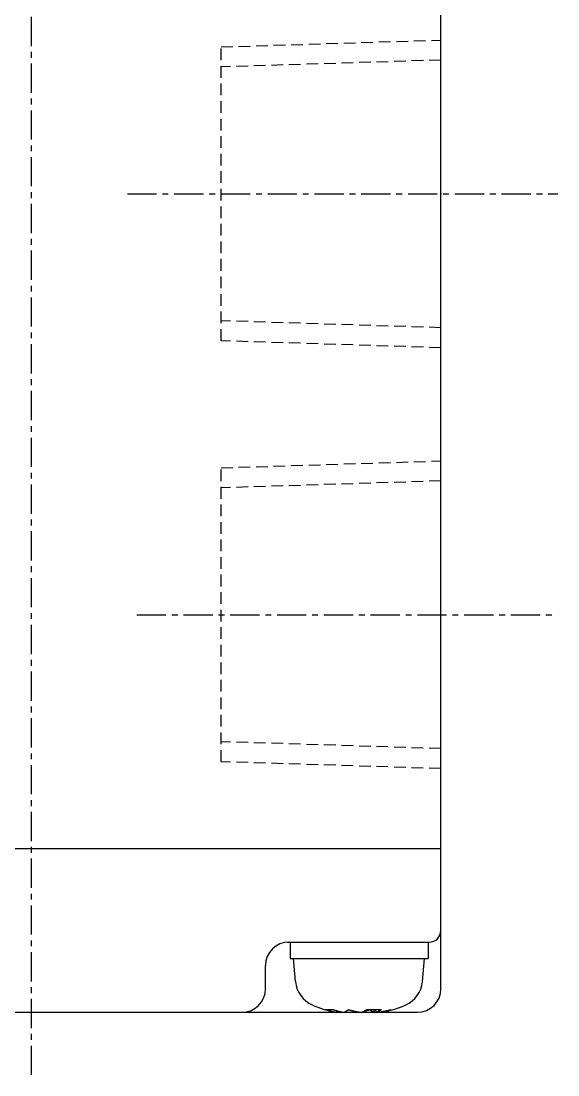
# Model space of a CAD drawing. Extents: x -37 to 246, y -173 to 93.
# Drawn here: x 126.33 to 149.29, y -127.27 to -82.21 of the extents above; entities that cross this region are included whole.
import ezdxf

# ---------------------------------------------------------------- set-up
doc = ezdxf.new("R2010")
doc.units = 0
doc.linetypes.add('CENTER', pattern=[2, 1.25, -0.25, 0.25, -0.25])
doc.linetypes.add('DASHED', pattern=[0.75, 0.5, -0.25])
doc.layers.get('0').update_dxf_attribs({"linetype": 'CONTINUOUS'})
doc.layers.add('CENTER', color=1, linetype='CENTER')

msp = doc.modelspace()

# ---------------------------------------------------------------- linework, layer by layer
at = {"color": 7, "linetype": 'CONTINUOUS'}
for p, q in [((144.283, -123.595), (144.283, -54.595)), ((109.283, -117.595), (144.283, -117.595)), ((137.72, -121.595), (143.783, -121.595)), ((137.833, -121.595), (137.833, -122.295)), ((143.733, -121.595), (143.733, -122.295)), ((137.833, -122.295), (143.733, -122.295)), ((138.07, -123.284), (137.983, -122.295)), ((143.497, -123.284), (143.583, -122.295)), ((136.783, -123.595), (136.783, -122.595)), ((110.283, -124.595), (143.283, -124.595)), ((139.806, -124.598), (139.831, -124.526)), ((140.061, -124.585), (140.059, -124.598)), ((140.683, -124.598), (140.688, -124.567)), ((141.238, -124.476), (141.239, -124.481)), ((141.406, -124.48), (141.447, -124.598)), ((141.487, -124.48), (141.508, -124.598)), ((141.76, -124.598), (141.749, -124.566))]:
    msp.add_line(p, q, dxfattribs=at)
at = {"color": 3, "linetype": 'DASHED'}
for p, q in [((134.883, -83.311), (144.283, -83.017)), ((134.883, -95.88), (134.883, -83.311)), ((144.283, -83.873), (134.883, -84.167)), ((144.283, -95.318), (134.883, -95.024)), ((144.283, -96.174), (134.883, -95.88)), ((134.882, -101.311), (144.282, -101.017)), ((134.882, -113.88), (134.882, -101.311)), ((144.282, -101.873), (134.882, -102.167)), ((144.282, -113.318), (134.882, -113.024)), ((144.282, -114.174), (134.882, -113.88))]:
    msp.add_line(p, q, dxfattribs=at)
at = {"color": 7, "linetype": 'CONTINUOUS'}
for points in [[(139.338, -124.47, 0), (139.34, -124.47, 0), (139.342, -124.471, 0), (139.344, -124.471, 0), (139.347, -124.471, 0), (139.349, -124.472, 0), (139.351, -124.472, 0), (139.353, -124.472, 0), (139.356, -124.473, 0), (139.358, -124.473, 0), (139.36, -124.473, 0), (139.363, -124.473, 0), (139.365, -124.474, 0), (139.367, -124.474, 0), (139.369, -124.474, 0), (139.372, -124.474, 0), (139.374, -124.475, 0), (139.376, -124.475, 0), (139.379, -124.475, 0), (139.381, -124.475, 0), (139.383, -124.476, 0), (139.385, -124.476, 0), (139.388, -124.476, 0), (139.39, -124.476, 0), (139.392, -124.476, 0), (139.395, -124.477, 0), (139.397, -124.477, 0), (139.399, -124.477, 0), (139.402, -124.477, 0), (139.404, -124.477, 0), (139.406, -124.478, 0), (139.409, -124.478, 0), (139.411, -124.478, 0), (139.413, -124.478, 0), (139.416, -124.478, 0), (139.418, -124.478, 0), (139.42, -124.479, 0), (139.423, -124.479, 0), (139.425, -124.479, 0), (139.428, -124.479, 0), (139.43, -124.479, 0), (139.432, -124.479, 0), (139.435, -124.479, 0), (139.437, -124.479, 0), (139.439, -124.48, 0), (139.442, -124.48, 0), (139.444, -124.48, 0), (139.447, -124.48, 0), (139.449, -124.48, 0), (139.451, -124.48, 0), (139.454, -124.48, 0), (139.456, -124.48, 0), (139.459, -124.48, 0), (139.461, -124.48, 0), (139.463, -124.48, 0), (139.466, -124.48, 0), (139.468, -124.48, 0), (139.471, -124.48, 0), (139.473, -124.48, 0), (139.476, -124.48, 0), (139.478, -124.481, 0), (139.48, -124.481, 0), (139.483, -124.481, 0), (139.485, -124.481, 0), (139.488, -124.481, 0), (139.49, -124.481, 0), (139.493, -124.481, 0), (139.495, -124.481, 0), (139.498, -124.481, 0), (139.5, -124.48, 0), (139.503, -124.48, 0), (139.505, -124.48, 0), (139.508, -124.48, 0), (139.51, -124.48, 0), (139.512, -124.48, 0), (139.515, -124.48, 0), (139.517, -124.48, 0), (139.52, -124.48, 0), (139.522, -124.48, 0), (139.525, -124.48, 0), (139.527, -124.48, 0), (139.53, -124.48, 0), (139.532, -124.48, 0), (139.535, -124.48, 0), (139.537, -124.48, 0), (139.54, -124.479, 0), (139.543, -124.479, 0), (139.545, -124.479, 0), (139.548, -124.479, 0), (139.55, -124.479, 0), (139.553, -124.479, 0), (139.555, -124.479, 0), (139.558, -124.479, 0), (139.56, -124.478, 0), (139.563, -124.478, 0), (139.565, -124.478, 0), (139.568, -124.478, 0), (139.57, -124.478, 0), (139.573, -124.478, 0), (139.576, -124.477, 0), (139.578, -124.477, 0), (139.581, -124.477, 0), (139.583, -124.477, 0), (139.586, -124.477, 0), (139.588, -124.476, 0), (139.591, -124.476, 0), (139.594, -124.476, 0), (139.596, -124.476, 0), (139.599, -124.476, 0), (139.601, -124.475, 0), (139.604, -124.475, 0), (139.607, -124.475, 0), (139.609, -124.475, 0), (139.612, -124.474, 0), (139.614, -124.474, 0), (139.617, -124.474, 0), (139.62, -124.474, 0), (139.622, -124.473, 0), (139.625, -124.473, 0), (139.627, -124.473, 0), (139.63, -124.473, 0), (139.633, -124.472, 0), (139.635, -124.472, 0), (139.638, -124.472, 0), (139.641, -124.471, 0), (139.643, -124.471, 0), (139.646, -124.471, 0), (139.649, -124.47, 0), (139.651, -124.47, 0)], [(139.338, -124.47, 0), (139.341, -124.471, 0), (139.345, -124.473, 0), (139.349, -124.474, 0), (139.352, -124.475, 0), (139.356, -124.476, 0), (139.359, -124.477, 0), (139.363, -124.479, 0), (139.367, -124.48, 0), (139.37, -124.481, 0), (139.374, -124.482, 0), (139.377, -124.483, 0), (139.381, -124.484, 0), (139.385, -124.486, 0), (139.388, -124.487, 0), (139.392, -124.488, 0), (139.396, -124.489, 0), (139.399, -124.49, 0), (139.403, -124.491, 0), (139.406, -124.493, 0), (139.41, -124.494, 0), (139.414, -124.495, 0), (139.417, -124.496, 0), (139.421, -124.497, 0), (139.425, -124.498, 0), (139.428, -124.5, 0), (139.432, -124.501, 0), (139.435, -124.502, 0), (139.439, -124.503, 0), (139.443, -124.504, 0), (139.446, -124.505, 0), (139.45, -124.506, 0), (139.454, -124.507, 0), (139.457, -124.508, 0), (139.461, -124.51, 0), (139.465, -124.511, 0), (139.468, -124.512, 0), (139.472, -124.513, 0), (139.475, -124.514, 0), (139.479, -124.515, 0), (139.483, -124.516, 0), (139.486, -124.517, 0), (139.49, -124.518, 0), (139.494, -124.519, 0), (139.497, -124.52, 0), (139.501, -124.522, 0), (139.505, -124.523, 0), (139.508, -124.524, 0), (139.512, -124.525, 0), (139.516, -124.526, 0), (139.519, -124.527, 0), (139.523, -124.528, 0), (139.527, -124.529, 0), (139.53, -124.53, 0), (139.534, -124.531, 0), (139.537, -124.532, 0), (139.541, -124.533, 0), (139.545, -124.534, 0), (139.548, -124.535, 0), (139.552, -124.536, 0), (139.556, -124.537, 0), (139.559, -124.538, 0), (139.563, -124.539, 0), (139.567, -124.54, 0), (139.57, -124.541, 0), (139.574, -124.542, 0), (139.578, -124.543, 0), (139.581, -124.544, 0), (139.585, -124.545, 0), (139.589, -124.546, 0), (139.592, -124.547, 0), (139.596, -124.548, 0), (139.6, -124.549, 0), (139.603, -124.55, 0), (139.607, -124.551, 0), (139.611, -124.552, 0), (139.614, -124.553, 0), (139.618, -124.554, 0), (139.622, -124.555, 0), (139.625, -124.556, 0), (139.629, -124.557, 0), (139.633, -124.558, 0), (139.636, -124.559, 0), (139.64, -124.56, 0), (139.644, -124.56, 0), (139.647, -124.561, 0), (139.651, -124.562, 0), (139.655, -124.563, 0), (139.658, -124.564, 0), (139.662, -124.565, 0), (139.666, -124.566, 0), (139.67, -124.567, 0), (139.673, -124.568, 0), (139.677, -124.569, 0), (139.681, -124.57, 0), (139.684, -124.57, 0), (139.688, -124.571, 0), (139.692, -124.572, 0), (139.695, -124.573, 0), (139.699, -124.574, 0), (139.703, -124.575, 0), (139.706, -124.576, 0), (139.71, -124.577, 0), (139.714, -124.577, 0), (139.717, -124.578, 0), (139.721, -124.579, 0), (139.725, -124.58, 0), (139.729, -124.581, 0), (139.732, -124.582, 0), (139.736, -124.583, 0), (139.74, -124.583, 0), (139.743, -124.584, 0), (139.747, -124.585, 0), (139.751, -124.586, 0), (139.754, -124.587, 0), (139.758, -124.588, 0), (139.762, -124.588, 0), (139.765, -124.589, 0), (139.769, -124.59, 0), (139.773, -124.591, 0), (139.777, -124.592, 0), (139.78, -124.592, 0), (139.784, -124.593, 0), (139.788, -124.594, 0), (139.791, -124.595, 0), (139.795, -124.596, 0), (139.799, -124.596, 0), (139.802, -124.597, 0), (139.806, -124.598, 0)], [(139.651, -124.47, 0), (139.655, -124.471, 0), (139.658, -124.473, 0), (139.662, -124.474, 0), (139.666, -124.475, 0), (139.669, -124.476, 0), (139.673, -124.477, 0), (139.676, -124.479, 0), (139.68, -124.48, 0), (139.684, -124.481, 0), (139.687, -124.482, 0), (139.691, -124.483, 0), (139.695, -124.484, 0), (139.698, -124.486, 0), (139.702, -124.487, 0), (139.705, -124.488, 0), (139.709, -124.489, 0), (139.713, -124.49, 0), (139.716, -124.491, 0), (139.72, -124.493, 0), (139.724, -124.494, 0), (139.727, -124.495, 0), (139.731, -124.496, 0), (139.734, -124.497, 0), (139.738, -124.498, 0), (139.742, -124.5, 0), (139.745, -124.501, 0), (139.749, -124.502, 0), (139.753, -124.503, 0), (139.756, -124.504, 0), (139.76, -124.505, 0), (139.763, -124.506, 0), (139.767, -124.507, 0), (139.771, -124.508, 0), (139.774, -124.51, 0), (139.778, -124.511, 0), (139.782, -124.512, 0), (139.785, -124.513, 0), (139.789, -124.514, 0), (139.793, -124.515, 0), (139.796, -124.516, 0), (139.8, -124.517, 0), (139.804, -124.518, 0), (139.807, -124.519, 0), (139.811, -124.52, 0), (139.814, -124.522, 0), (139.818, -124.523, 0), (139.822, -124.524, 0), (139.825, -124.525, 0), (139.829, -124.526, 0), (139.833, -124.527, 0), (139.836, -124.528, 0), (139.84, -124.529, 0), (139.844, -124.53, 0), (139.847, -124.531, 0), (139.851, -124.532, 0), (139.855, -124.533, 0), (139.858, -124.534, 0), (139.862, -124.535, 0), (139.866, -124.536, 0), (139.869, -124.537, 0), (139.873, -124.538, 0), (139.877, -124.539, 0), (139.88, -124.54, 0), (139.884, -124.541, 0), (139.888, -124.542, 0), (139.891, -124.543, 0), (139.895, -124.544, 0), (139.899, -124.545, 0), (139.902, -124.546, 0), (139.906, -124.547, 0), (139.91, -124.548, 0), (139.913, -124.549, 0), (139.917, -124.55, 0), (139.921, -124.551, 0), (139.924, -124.552, 0), (139.928, -124.553, 0), (139.932, -124.554, 0), (139.935, -124.555, 0), (139.939, -124.556, 0), (139.943, -124.557, 0), (139.946, -124.558, 0), (139.95, -124.559, 0), (139.954, -124.56, 0), (139.957, -124.56, 0), (139.961, -124.561, 0), (139.965, -124.562, 0), (139.968, -124.563, 0), (139.972, -124.564, 0), (139.976, -124.565, 0), (139.979, -124.566, 0), (139.983, -124.567, 0), (139.987, -124.568, 0), (139.99, -124.569, 0), (139.994, -124.57, 0), (139.998, -124.57, 0), (140.001, -124.571, 0), (140.005, -124.572, 0), (140.009, -124.573, 0), (140.012, -124.574, 0), (140.016, -124.575, 0), (140.02, -124.576, 0), (140.024, -124.577, 0), (140.027, -124.577, 0), (140.031, -124.578, 0), (140.035, -124.579, 0), (140.038, -124.58, 0), (140.042, -124.581, 0), (140.046, -124.582, 0), (140.049, -124.583, 0), (140.053, -124.583, 0), (140.057, -124.584, 0), (140.06, -124.585, 0), (140.064, -124.586, 0), (140.068, -124.587, 0), (140.072, -124.588, 0), (140.075, -124.588, 0), (140.079, -124.589, 0), (140.083, -124.59, 0), (140.086, -124.591, 0), (140.09, -124.592, 0), (140.094, -124.592, 0), (140.097, -124.593, 0), (140.101, -124.594, 0), (140.105, -124.595, 0), (140.109, -124.596, 0), (140.112, -124.596, 0), (140.116, -124.597, 0), (140.12, -124.598, 0)], [(139.731, -124.583, 0), (139.731, -124.583, 0), (139.732, -124.584, 0), (139.732, -124.584, 0), (139.733, -124.584, 0), (139.734, -124.584, 0), (139.734, -124.584, 0), (139.735, -124.584, 0), (139.735, -124.584, 0), (139.736, -124.584, 0), (139.737, -124.585, 0), (139.737, -124.585, 0), (139.738, -124.585, 0), (139.738, -124.585, 0), (139.739, -124.585, 0), (139.739, -124.585, 0), (139.74, -124.585, 0), (139.741, -124.585, 0), (139.741, -124.586, 0), (139.742, -124.586, 0), (139.742, -124.586, 0), (139.743, -124.586, 0), (139.744, -124.586, 0), (139.744, -124.586, 0), (139.745, -124.586, 0), (139.745, -124.586, 0), (139.746, -124.587, 0), (139.747, -124.587, 0), (139.747, -124.587, 0), (139.748, -124.587, 0), (139.748, -124.587, 0), (139.749, -124.587, 0), (139.749, -124.587, 0), (139.75, -124.587, 0), (139.751, -124.588, 0), (139.751, -124.588, 0), (139.752, -124.588, 0), (139.752, -124.588, 0), (139.753, -124.588, 0), (139.754, -124.588, 0), (139.754, -124.588, 0), (139.755, -124.588, 0), (139.755, -124.589, 0), (139.756, -124.589, 0), (139.757, -124.589, 0), (139.757, -124.589, 0), (139.758, -124.589, 0), (139.758, -124.589, 0), (139.759, -124.589, 0), (139.759, -124.589, 0), (139.76, -124.589, 0), (139.761, -124.59, 0), (139.761, -124.59, 0), (139.762, -124.59, 0), (139.762, -124.59, 0), (139.763, -124.59, 0), (139.764, -124.59, 0), (139.764, -124.59, 0), (139.765, -124.59, 0), (139.765, -124.59, 0), (139.766, -124.591, 0), (139.767, -124.591, 0), (139.767, -124.591, 0), (139.768, -124.591, 0), (139.768, -124.591, 0), (139.769, -124.591, 0), (139.769, -124.591, 0), (139.77, -124.591, 0), (139.771, -124.592, 0), (139.771, -124.592, 0), (139.772, -124.592, 0), (139.772, -124.592, 0), (139.773, -124.592, 0), (139.774, -124.592, 0), (139.774, -124.592, 0), (139.775, -124.592, 0), (139.775, -124.592, 0), (139.776, -124.593, 0), (139.777, -124.593, 0), (139.777, -124.593, 0), (139.778, -124.593, 0), (139.778, -124.593, 0), (139.779, -124.593, 0), (139.78, -124.593, 0), (139.78, -124.593, 0), (139.781, -124.593, 0), (139.781, -124.594, 0), (139.782, -124.594, 0), (139.782, -124.594, 0), (139.783, -124.594, 0), (139.784, -124.594, 0), (139.784, -124.594, 0), (139.785, -124.594, 0), (139.785, -124.594, 0), (139.786, -124.594, 0), (139.787, -124.595, 0), (139.787, -124.595, 0), (139.788, -124.595, 0), (139.788, -124.595, 0), (139.789, -124.595, 0), (139.79, -124.595, 0), (139.79, -124.595, 0), (139.791, -124.595, 0), (139.791, -124.595, 0), (139.792, -124.595, 0), (139.793, -124.596, 0), (139.793, -124.596, 0), (139.794, -124.596, 0), (139.794, -124.596, 0), (139.795, -124.596, 0), (139.795, -124.596, 0), (139.796, -124.596, 0), (139.797, -124.596, 0), (139.797, -124.596, 0), (139.798, -124.597, 0), (139.798, -124.597, 0), (139.799, -124.597, 0), (139.8, -124.597, 0), (139.8, -124.597, 0), (139.801, -124.597, 0), (139.801, -124.597, 0), (139.802, -124.597, 0), (139.803, -124.597, 0), (139.803, -124.597, 0), (139.804, -124.598, 0), (139.804, -124.598, 0), (139.805, -124.598, 0), (139.806, -124.598, 0), (139.806, -124.598, 0)], [(139.817, -124.566, 0), (139.819, -124.566, 0), (139.821, -124.566, 0), (139.823, -124.566, 0), (139.825, -124.567, 0), (139.827, -124.567, 0), (139.829, -124.567, 0), (139.831, -124.568, 0), (139.832, -124.568, 0), (139.834, -124.568, 0), (139.836, -124.569, 0), (139.838, -124.569, 0), (139.84, -124.569, 0), (139.842, -124.569, 0), (139.844, -124.57, 0), (139.846, -124.57, 0), (139.847, -124.57, 0), (139.849, -124.571, 0), (139.851, -124.571, 0), (139.853, -124.571, 0), (139.855, -124.571, 0), (139.857, -124.572, 0), (139.859, -124.572, 0), (139.861, -124.572, 0), (139.863, -124.573, 0), (139.864, -124.573, 0), (139.866, -124.573, 0), (139.868, -124.573, 0), (139.87, -124.574, 0), (139.872, -124.574, 0), (139.874, -124.574, 0), (139.876, -124.575, 0), (139.878, -124.575, 0), (139.879, -124.575, 0), (139.881, -124.575, 0), (139.883, -124.576, 0), (139.885, -124.576, 0), (139.887, -124.576, 0), (139.889, -124.576, 0), (139.891, -124.577, 0), (139.893, -124.577, 0), (139.895, -124.577, 0), (139.896, -124.578, 0), (139.898, -124.578, 0), (139.9, -124.578, 0), (139.902, -124.578, 0), (139.904, -124.579, 0), (139.906, -124.579, 0), (139.908, -124.579, 0), (139.91, -124.579, 0), (139.911, -124.58, 0), (139.913, -124.58, 0), (139.915, -124.58, 0), (139.917, -124.58, 0), (139.919, -124.581, 0), (139.921, -124.581, 0), (139.923, -124.581, 0), (139.925, -124.581, 0), (139.927, -124.582, 0), (139.928, -124.582, 0), (139.93, -124.582, 0), (139.932, -124.583, 0), (139.934, -124.583, 0), (139.936, -124.583, 0), (139.938, -124.583, 0), (139.94, -124.584, 0), (139.942, -124.584, 0), (139.944, -124.584, 0), (139.945, -124.584, 0), (139.947, -124.585, 0), (139.949, -124.585, 0), (139.951, -124.585, 0), (139.953, -124.585, 0), (139.955, -124.586, 0), (139.957, -124.586, 0), (139.959, -124.586, 0), (139.961, -124.586, 0), (139.962, -124.587, 0), (139.964, -124.587, 0), (139.966, -124.587, 0), (139.968, -124.587, 0), (139.97, -124.587, 0), (139.972, -124.588, 0), (139.974, -124.588, 0), (139.976, -124.588, 0), (139.978, -124.588, 0), (139.979, -124.589, 0), (139.981, -124.589, 0), (139.983, -124.589, 0), (139.985, -124.589, 0), (139.987, -124.59, 0), (139.989, -124.59, 0), (139.991, -124.59, 0), (139.993, -124.59, 0), (139.995, -124.591, 0), (139.996, -124.591, 0), (139.998, -124.591, 0), (140, -124.591, 0), (140.002, -124.591, 0), (140.004, -124.592, 0), (140.006, -124.592, 0), (140.008, -124.592, 0), (140.01, -124.592, 0), (140.012, -124.593, 0), (140.013, -124.593, 0), (140.015, -124.593, 0), (140.017, -124.593, 0), (140.019, -124.593, 0), (140.021, -124.594, 0), (140.023, -124.594, 0), (140.025, -124.594, 0), (140.027, -124.594, 0), (140.029, -124.595, 0), (140.03, -124.595, 0), (140.032, -124.595, 0), (140.034, -124.595, 0), (140.036, -124.595, 0), (140.038, -124.596, 0), (140.04, -124.596, 0), (140.042, -124.596, 0), (140.044, -124.596, 0), (140.046, -124.597, 0), (140.048, -124.597, 0), (140.049, -124.597, 0), (140.051, -124.597, 0), (140.053, -124.597, 0), (140.055, -124.598, 0), (140.057, -124.598, 0), (140.059, -124.598, 0)], [(140.12, -124.598, 0), (140.121, -124.597, 0), (140.123, -124.597, 0), (140.124, -124.596, 0), (140.126, -124.596, 0), (140.127, -124.595, 0), (140.129, -124.595, 0), (140.13, -124.594, 0), (140.132, -124.593, 0), (140.133, -124.593, 0), (140.135, -124.592, 0), (140.136, -124.591, 0), (140.138, -124.591, 0), (140.139, -124.59, 0), (140.141, -124.59, 0), (140.143, -124.589, 0), (140.144, -124.588, 0), (140.146, -124.588, 0), (140.147, -124.587, 0), (140.149, -124.586, 0), (140.15, -124.586, 0), (140.152, -124.585, 0), (140.153, -124.584, 0), (140.155, -124.584, 0), (140.156, -124.583, 0), (140.158, -124.582, 0), (140.16, -124.581, 0), (140.161, -124.581, 0), (140.163, -124.58, 0), (140.164, -124.579, 0), (140.166, -124.579, 0), (140.167, -124.578, 0), (140.169, -124.577, 0), (140.17, -124.576, 0), (140.172, -124.576, 0), (140.174, -124.575, 0), (140.175, -124.574, 0), (140.177, -124.573, 0), (140.178, -124.573, 0), (140.18, -124.572, 0), (140.182, -124.571, 0), (140.183, -124.57, 0), (140.185, -124.569, 0), (140.186, -124.569, 0), (140.188, -124.568, 0), (140.189, -124.567, 0), (140.191, -124.566, 0), (140.193, -124.565, 0), (140.194, -124.565, 0), (140.196, -124.564, 0), (140.197, -124.563, 0), (140.199, -124.562, 0), (140.201, -124.561, 0), (140.202, -124.56, 0), (140.204, -124.56, 0), (140.205, -124.559, 0), (140.207, -124.558, 0), (140.209, -124.557, 0), (140.21, -124.556, 0), (140.212, -124.555, 0), (140.214, -124.554, 0), (140.215, -124.553, 0), (140.217, -124.552, 0), (140.218, -124.552, 0), (140.22, -124.551, 0), (140.222, -124.55, 0), (140.223, -124.549, 0), (140.225, -124.548, 0), (140.227, -124.547, 0), (140.228, -124.546, 0), (140.23, -124.545, 0), (140.231, -124.544, 0), (140.233, -124.543, 0), (140.235, -124.542, 0), (140.236, -124.541, 0), (140.238, -124.54, 0), (140.24, -124.539, 0), (140.241, -124.538, 0), (140.243, -124.537, 0), (140.245, -124.536, 0), (140.246, -124.535, 0), (140.248, -124.534, 0), (140.25, -124.533, 0), (140.251, -124.532, 0), (140.253, -124.531, 0), (140.255, -124.53, 0), (140.256, -124.529, 0), (140.258, -124.528, 0), (140.26, -124.527, 0), (140.261, -124.526, 0), (140.263, -124.525, 0), (140.265, -124.524, 0), (140.266, -124.523, 0), (140.268, -124.522, 0), (140.27, -124.521, 0), (140.271, -124.519, 0), (140.273, -124.518, 0), (140.275, -124.517, 0), (140.276, -124.516, 0), (140.278, -124.515, 0), (140.28, -124.514, 0), (140.281, -124.513, 0), (140.283, -124.512, 0), (140.285, -124.511, 0), (140.287, -124.509, 0), (140.288, -124.508, 0), (140.29, -124.507, 0), (140.292, -124.506, 0), (140.293, -124.505, 0), (140.295, -124.504, 0), (140.297, -124.503, 0), (140.298, -124.501, 0), (140.3, -124.5, 0), (140.302, -124.499, 0), (140.304, -124.498, 0), (140.305, -124.497, 0), (140.307, -124.495, 0), (140.309, -124.494, 0), (140.31, -124.493, 0), (140.312, -124.492, 0), (140.314, -124.491, 0), (140.316, -124.489, 0), (140.317, -124.488, 0), (140.319, -124.487, 0), (140.321, -124.486, 0), (140.323, -124.484, 0), (140.324, -124.483, 0), (140.326, -124.482, 0), (140.328, -124.481, 0)], [(140.328, -124.481, 0), (140.332, -124.482, 0), (140.336, -124.483, 0), (140.341, -124.484, 0), (140.345, -124.486, 0), (140.35, -124.487, 0), (140.354, -124.488, 0), (140.358, -124.489, 0), (140.363, -124.491, 0), (140.367, -124.492, 0), (140.371, -124.493, 0), (140.376, -124.494, 0), (140.38, -124.495, 0), (140.385, -124.497, 0), (140.389, -124.498, 0), (140.393, -124.499, 0), (140.398, -124.5, 0), (140.402, -124.501, 0), (140.406, -124.503, 0), (140.411, -124.504, 0), (140.415, -124.505, 0), (140.419, -124.506, 0), (140.424, -124.507, 0), (140.428, -124.508, 0), (140.433, -124.509, 0), (140.437, -124.511, 0), (140.441, -124.512, 0), (140.446, -124.513, 0), (140.45, -124.514, 0), (140.454, -124.515, 0), (140.459, -124.516, 0), (140.463, -124.517, 0), (140.467, -124.518, 0), (140.472, -124.519, 0), (140.476, -124.521, 0), (140.481, -124.522, 0), (140.485, -124.523, 0), (140.489, -124.524, 0), (140.494, -124.525, 0), (140.498, -124.526, 0), (140.502, -124.527, 0), (140.507, -124.528, 0), (140.511, -124.529, 0), (140.515, -124.53, 0), (140.52, -124.531, 0), (140.524, -124.532, 0), (140.528, -124.533, 0), (140.533, -124.534, 0), (140.537, -124.535, 0), (140.542, -124.536, 0), (140.546, -124.537, 0), (140.55, -124.538, 0), (140.555, -124.539, 0), (140.559, -124.54, 0), (140.563, -124.541, 0), (140.568, -124.542, 0), (140.572, -124.543, 0), (140.576, -124.544, 0), (140.581, -124.545, 0), (140.585, -124.546, 0), (140.589, -124.547, 0), (140.594, -124.548, 0), (140.598, -124.549, 0), (140.602, -124.55, 0), (140.607, -124.551, 0), (140.611, -124.552, 0), (140.616, -124.552, 0), (140.62, -124.553, 0), (140.624, -124.554, 0), (140.629, -124.555, 0), (140.633, -124.556, 0), (140.637, -124.557, 0), (140.642, -124.558, 0), (140.646, -124.559, 0), (140.65, -124.56, 0), (140.655, -124.56, 0), (140.659, -124.561, 0), (140.663, -124.562, 0), (140.668, -124.563, 0), (140.672, -124.564, 0), (140.676, -124.565, 0), (140.681, -124.565, 0), (140.685, -124.566, 0), (140.689, -124.567, 0), (140.694, -124.568, 0), (140.698, -124.569, 0), (140.702, -124.569, 0), (140.707, -124.57, 0), (140.711, -124.571, 0), (140.715, -124.572, 0), (140.72, -124.573, 0), (140.724, -124.573, 0), (140.728, -124.574, 0), (140.733, -124.575, 0), (140.737, -124.576, 0), (140.741, -124.576, 0), (140.746, -124.577, 0), (140.75, -124.578, 0), (140.754, -124.579, 0), (140.759, -124.579, 0), (140.763, -124.58, 0), (140.767, -124.581, 0), (140.772, -124.581, 0), (140.776, -124.582, 0), (140.78, -124.583, 0), (140.785, -124.584, 0), (140.789, -124.584, 0), (140.793, -124.585, 0), (140.798, -124.586, 0), (140.802, -124.586, 0), (140.806, -124.587, 0), (140.811, -124.588, 0), (140.815, -124.588, 0), (140.819, -124.589, 0), (140.824, -124.59, 0), (140.828, -124.59, 0), (140.832, -124.591, 0), (140.836, -124.591, 0), (140.841, -124.592, 0), (140.845, -124.593, 0), (140.849, -124.593, 0), (140.854, -124.594, 0), (140.858, -124.595, 0), (140.862, -124.595, 0), (140.867, -124.596, 0), (140.871, -124.596, 0), (140.875, -124.597, 0), (140.88, -124.597, 0), (140.884, -124.598, 0)], [(140.565, -124.542, 0), (140.566, -124.542, 0), (140.567, -124.542, 0), (140.568, -124.543, 0), (140.569, -124.543, 0), (140.569, -124.544, 0), (140.57, -124.544, 0), (140.571, -124.545, 0), (140.572, -124.545, 0), (140.573, -124.546, 0), (140.574, -124.546, 0), (140.575, -124.547, 0), (140.576, -124.547, 0), (140.577, -124.548, 0), (140.578, -124.548, 0), (140.579, -124.549, 0), (140.58, -124.549, 0), (140.58, -124.55, 0), (140.581, -124.55, 0), (140.582, -124.551, 0), (140.583, -124.551, 0), (140.584, -124.552, 0), (140.585, -124.552, 0), (140.586, -124.553, 0), (140.587, -124.553, 0), (140.588, -124.554, 0), (140.589, -124.554, 0), (140.59, -124.555, 0), (140.591, -124.555, 0), (140.591, -124.556, 0), (140.592, -124.556, 0), (140.593, -124.556, 0), (140.594, -124.557, 0), (140.595, -124.557, 0), (140.596, -124.558, 0), (140.597, -124.558, 0), (140.598, -124.559, 0), (140.599, -124.559, 0), (140.6, -124.56, 0), (140.601, -124.56, 0), (140.602, -124.561, 0), (140.603, -124.561, 0), (140.603, -124.562, 0), (140.604, -124.562, 0), (140.605, -124.563, 0), (140.606, -124.563, 0), (140.607, -124.563, 0), (140.608, -124.564, 0), (140.609, -124.564, 0), (140.61, -124.565, 0), (140.611, -124.565, 0), (140.612, -124.566, 0), (140.613, -124.566, 0), (140.614, -124.567, 0), (140.614, -124.567, 0), (140.615, -124.568, 0), (140.616, -124.568, 0), (140.617, -124.568, 0), (140.618, -124.569, 0), (140.619, -124.569, 0), (140.62, -124.57, 0), (140.621, -124.57, 0), (140.622, -124.571, 0), (140.623, -124.571, 0), (140.624, -124.572, 0), (140.625, -124.572, 0), (140.626, -124.572, 0), (140.626, -124.573, 0), (140.627, -124.573, 0), (140.628, -124.574, 0), (140.629, -124.574, 0), (140.63, -124.575, 0), (140.631, -124.575, 0), (140.632, -124.575, 0), (140.633, -124.576, 0), (140.634, -124.576, 0), (140.635, -124.577, 0), (140.636, -124.577, 0), (140.637, -124.578, 0), (140.637, -124.578, 0), (140.638, -124.578, 0), (140.639, -124.579, 0), (140.64, -124.579, 0), (140.641, -124.58, 0), (140.642, -124.58, 0), (140.643, -124.581, 0), (140.644, -124.581, 0), (140.645, -124.581, 0), (140.646, -124.582, 0), (140.647, -124.582, 0), (140.648, -124.583, 0), (140.649, -124.583, 0), (140.649, -124.584, 0), (140.65, -124.584, 0), (140.651, -124.584, 0), (140.652, -124.585, 0), (140.653, -124.585, 0), (140.654, -124.586, 0), (140.655, -124.586, 0), (140.656, -124.586, 0), (140.657, -124.587, 0), (140.658, -124.587, 0), (140.659, -124.588, 0), (140.66, -124.588, 0), (140.661, -124.588, 0), (140.661, -124.589, 0), (140.662, -124.589, 0), (140.663, -124.59, 0), (140.664, -124.59, 0), (140.665, -124.59, 0), (140.666, -124.591, 0), (140.667, -124.591, 0), (140.668, -124.592, 0), (140.669, -124.592, 0), (140.67, -124.592, 0), (140.671, -124.593, 0), (140.672, -124.593, 0), (140.673, -124.594, 0), (140.674, -124.594, 0), (140.674, -124.594, 0), (140.675, -124.595, 0), (140.676, -124.595, 0), (140.677, -124.596, 0), (140.678, -124.596, 0), (140.679, -124.596, 0), (140.68, -124.597, 0), (140.681, -124.597, 0), (140.682, -124.598, 0), (140.683, -124.598, 0)], [(140.683, -124.598, 0), (140.684, -124.598, 0), (140.684, -124.598, 0), (140.685, -124.598, 0), (140.686, -124.598, 0), (140.687, -124.597, 0), (140.687, -124.597, 0), (140.688, -124.597, 0), (140.689, -124.597, 0), (140.69, -124.597, 0), (140.691, -124.597, 0), (140.691, -124.597, 0), (140.692, -124.597, 0), (140.693, -124.597, 0), (140.694, -124.597, 0), (140.695, -124.596, 0), (140.695, -124.596, 0), (140.696, -124.596, 0), (140.697, -124.596, 0), (140.698, -124.596, 0), (140.698, -124.596, 0), (140.699, -124.596, 0), (140.7, -124.596, 0), (140.701, -124.596, 0), (140.702, -124.595, 0), (140.702, -124.595, 0), (140.703, -124.595, 0), (140.704, -124.595, 0), (140.705, -124.595, 0), (140.706, -124.595, 0), (140.706, -124.595, 0), (140.707, -124.595, 0), (140.708, -124.595, 0), (140.709, -124.595, 0), (140.709, -124.594, 0), (140.71, -124.594, 0), (140.711, -124.594, 0), (140.712, -124.594, 0), (140.713, -124.594, 0), (140.713, -124.594, 0), (140.714, -124.594, 0), (140.715, -124.594, 0), (140.716, -124.594, 0), (140.716, -124.593, 0), (140.717, -124.593, 0), (140.718, -124.593, 0), (140.719, -124.593, 0), (140.72, -124.593, 0), (140.72, -124.593, 0), (140.721, -124.593, 0), (140.722, -124.593, 0), (140.723, -124.593, 0), (140.724, -124.592, 0), (140.724, -124.592, 0), (140.725, -124.592, 0), (140.726, -124.592, 0), (140.727, -124.592, 0), (140.727, -124.592, 0), (140.728, -124.592, 0), (140.729, -124.592, 0), (140.73, -124.592, 0), (140.731, -124.591, 0), (140.731, -124.591, 0), (140.732, -124.591, 0), (140.733, -124.591, 0), (140.734, -124.591, 0), (140.735, -124.591, 0), (140.735, -124.591, 0), (140.736, -124.591, 0), (140.737, -124.59, 0), (140.738, -124.59, 0), (140.738, -124.59, 0), (140.739, -124.59, 0), (140.74, -124.59, 0), (140.741, -124.59, 0), (140.742, -124.59, 0), (140.742, -124.59, 0), (140.743, -124.59, 0), (140.744, -124.589, 0), (140.745, -124.589, 0), (140.746, -124.589, 0), (140.746, -124.589, 0), (140.747, -124.589, 0), (140.748, -124.589, 0), (140.749, -124.589, 0), (140.749, -124.589, 0), (140.75, -124.589, 0), (140.751, -124.588, 0), (140.752, -124.588, 0), (140.753, -124.588, 0), (140.753, -124.588, 0), (140.754, -124.588, 0), (140.755, -124.588, 0), (140.756, -124.588, 0), (140.757, -124.588, 0), (140.757, -124.587, 0), (140.758, -124.587, 0), (140.759, -124.587, 0), (140.76, -124.587, 0), (140.761, -124.587, 0), (140.761, -124.587, 0), (140.762, -124.587, 0), (140.763, -124.587, 0), (140.764, -124.586, 0), (140.764, -124.586, 0), (140.765, -124.586, 0), (140.766, -124.586, 0), (140.767, -124.586, 0), (140.768, -124.586, 0), (140.768, -124.586, 0), (140.769, -124.586, 0), (140.77, -124.585, 0), (140.771, -124.585, 0), (140.772, -124.585, 0), (140.772, -124.585, 0), (140.773, -124.585, 0), (140.774, -124.585, 0), (140.775, -124.585, 0), (140.775, -124.585, 0), (140.776, -124.584, 0), (140.777, -124.584, 0), (140.778, -124.584, 0), (140.779, -124.584, 0), (140.779, -124.584, 0), (140.78, -124.584, 0), (140.781, -124.584, 0), (140.782, -124.584, 0), (140.783, -124.583, 0), (140.783, -124.583, 0)], [(140.884, -124.598, 0), (140.886, -124.597, 0), (140.888, -124.596, 0), (140.889, -124.596, 0), (140.891, -124.595, 0), (140.893, -124.594, 0), (140.895, -124.593, 0), (140.897, -124.592, 0), (140.899, -124.592, 0), (140.901, -124.591, 0), (140.903, -124.59, 0), (140.904, -124.589, 0), (140.906, -124.588, 0), (140.908, -124.588, 0), (140.91, -124.587, 0), (140.912, -124.586, 0), (140.914, -124.585, 0), (140.916, -124.584, 0), (140.917, -124.583, 0), (140.919, -124.583, 0), (140.921, -124.582, 0), (140.923, -124.581, 0), (140.925, -124.58, 0), (140.927, -124.579, 0), (140.929, -124.578, 0), (140.93, -124.577, 0), (140.932, -124.577, 0), (140.934, -124.576, 0), (140.936, -124.575, 0), (140.938, -124.574, 0), (140.94, -124.573, 0), (140.941, -124.572, 0), (140.943, -124.571, 0), (140.945, -124.57, 0), (140.947, -124.57, 0), (140.949, -124.569, 0), (140.951, -124.568, 0), (140.953, -124.567, 0), (140.954, -124.566, 0), (140.956, -124.565, 0), (140.958, -124.564, 0), (140.96, -124.563, 0), (140.962, -124.562, 0), (140.964, -124.561, 0), (140.966, -124.56, 0), (140.967, -124.56, 0), (140.969, -124.559, 0), (140.971, -124.558, 0), (140.973, -124.557, 0), (140.975, -124.556, 0), (140.977, -124.555, 0), (140.978, -124.554, 0), (140.98, -124.553, 0), (140.982, -124.552, 0), (140.984, -124.551, 0), (140.986, -124.55, 0), (140.988, -124.549, 0), (140.99, -124.548, 0), (140.991, -124.547, 0), (140.993, -124.546, 0), (140.995, -124.545, 0), (140.997, -124.544, 0), (140.999, -124.543, 0), (141.001, -124.542, 0), (141.002, -124.541, 0), (141.004, -124.54, 0), (141.006, -124.539, 0), (141.008, -124.538, 0), (141.01, -124.537, 0), (141.012, -124.536, 0), (141.013, -124.535, 0), (141.015, -124.534, 0), (141.017, -124.533, 0), (141.019, -124.532, 0), (141.021, -124.531, 0), (141.023, -124.53, 0), (141.024, -124.529, 0), (141.026, -124.528, 0), (141.028, -124.527, 0), (141.03, -124.526, 0), (141.032, -124.525, 0), (141.034, -124.524, 0), (141.035, -124.523, 0), (141.037, -124.522, 0), (141.039, -124.52, 0), (141.041, -124.519, 0), (141.043, -124.518, 0), (141.045, -124.517, 0), (141.046, -124.516, 0), (141.048, -124.515, 0), (141.05, -124.514, 0), (141.052, -124.513, 0), (141.054, -124.512, 0), (141.056, -124.511, 0), (141.057, -124.51, 0), (141.059, -124.508, 0), (141.061, -124.507, 0), (141.063, -124.506, 0), (141.065, -124.505, 0), (141.067, -124.504, 0), (141.068, -124.503, 0), (141.07, -124.502, 0), (141.072, -124.501, 0), (141.074, -124.5, 0), (141.076, -124.498, 0), (141.078, -124.497, 0), (141.079, -124.496, 0), (141.081, -124.495, 0), (141.083, -124.494, 0), (141.085, -124.493, 0), (141.087, -124.491, 0), (141.088, -124.49, 0), (141.09, -124.489, 0), (141.092, -124.488, 0), (141.094, -124.487, 0), (141.096, -124.486, 0), (141.098, -124.484, 0), (141.099, -124.483, 0), (141.101, -124.482, 0), (141.103, -124.481, 0), (141.105, -124.48, 0), (141.107, -124.479, 0), (141.108, -124.477, 0), (141.11, -124.476, 0), (141.112, -124.475, 0), (141.114, -124.474, 0), (141.116, -124.473, 0), (141.118, -124.471, 0), (141.119, -124.47, 0)], [(141.002, -124.542, 0), (141.004, -124.541, 0), (141.005, -124.541, 0), (141.007, -124.54, 0), (141.009, -124.54, 0), (141.011, -124.539, 0), (141.013, -124.539, 0), (141.015, -124.539, 0), (141.017, -124.538, 0), (141.018, -124.538, 0), (141.02, -124.537, 0), (141.022, -124.537, 0), (141.024, -124.536, 0), (141.026, -124.536, 0), (141.028, -124.536, 0), (141.029, -124.535, 0), (141.031, -124.535, 0), (141.033, -124.534, 0), (141.035, -124.534, 0), (141.037, -124.533, 0), (141.039, -124.533, 0), (141.041, -124.533, 0), (141.042, -124.532, 0), (141.044, -124.532, 0), (141.046, -124.531, 0), (141.048, -124.531, 0), (141.05, -124.53, 0), (141.052, -124.53, 0), (141.054, -124.53, 0), (141.055, -124.529, 0), (141.057, -124.529, 0), (141.059, -124.528, 0), (141.061, -124.528, 0), (141.063, -124.527, 0), (141.065, -124.527, 0), (141.066, -124.526, 0), (141.068, -124.526, 0), (141.07, -124.526, 0), (141.072, -124.525, 0), (141.074, -124.525, 0), (141.076, -124.524, 0), (141.078, -124.524, 0), (141.079, -124.523, 0), (141.081, -124.523, 0), (141.083, -124.522, 0), (141.085, -124.522, 0), (141.087, -124.521, 0), (141.089, -124.521, 0), (141.091, -124.521, 0), (141.092, -124.52, 0), (141.094, -124.52, 0), (141.096, -124.519, 0), (141.098, -124.519, 0), (141.1, -124.518, 0), (141.102, -124.518, 0), (141.104, -124.517, 0), (141.105, -124.517, 0), (141.107, -124.516, 0), (141.109, -124.516, 0), (141.111, -124.515, 0), (141.113, -124.515, 0), (141.115, -124.514, 0), (141.117, -124.514, 0), (141.118, -124.514, 0), (141.12, -124.513, 0), (141.122, -124.513, 0), (141.124, -124.512, 0), (141.126, -124.512, 0), (141.128, -124.511, 0), (141.129, -124.511, 0), (141.131, -124.51, 0), (141.133, -124.51, 0), (141.135, -124.509, 0), (141.137, -124.509, 0), (141.139, -124.508, 0), (141.141, -124.508, 0), (141.142, -124.507, 0), (141.144, -124.507, 0), (141.146, -124.506, 0), (141.148, -124.506, 0), (141.15, -124.505, 0), (141.152, -124.505, 0), (141.154, -124.504, 0), (141.155, -124.504, 0), (141.157, -124.503, 0), (141.159, -124.503, 0), (141.161, -124.502, 0), (141.163, -124.502, 0), (141.165, -124.501, 0), (141.167, -124.501, 0), (141.168, -124.5, 0), (141.17, -124.5, 0), (141.172, -124.499, 0), (141.174, -124.499, 0), (141.176, -124.498, 0), (141.178, -124.498, 0), (141.18, -124.497, 0), (141.181, -124.497, 0), (141.183, -124.496, 0), (141.185, -124.496, 0), (141.187, -124.495, 0), (141.189, -124.495, 0), (141.191, -124.494, 0), (141.193, -124.494, 0), (141.194, -124.493, 0), (141.196, -124.493, 0), (141.198, -124.492, 0), (141.2, -124.492, 0), (141.202, -124.491, 0), (141.204, -124.491, 0), (141.206, -124.49, 0), (141.207, -124.49, 0), (141.209, -124.489, 0), (141.211, -124.489, 0), (141.213, -124.488, 0), (141.215, -124.487, 0), (141.217, -124.487, 0), (141.219, -124.486, 0), (141.22, -124.486, 0), (141.222, -124.485, 0), (141.224, -124.485, 0), (141.226, -124.484, 0), (141.228, -124.484, 0), (141.23, -124.483, 0), (141.231, -124.483, 0), (141.233, -124.482, 0), (141.235, -124.482, 0), (141.237, -124.481, 0), (141.239, -124.481, 0)], [(141.119, -124.47, 0), (141.124, -124.47, 0), (141.129, -124.471, 0), (141.134, -124.471, 0), (141.139, -124.471, 0), (141.144, -124.472, 0), (141.149, -124.472, 0), (141.154, -124.472, 0), (141.159, -124.473, 0), (141.164, -124.473, 0), (141.169, -124.473, 0), (141.174, -124.473, 0), (141.179, -124.474, 0), (141.184, -124.474, 0), (141.189, -124.474, 0), (141.194, -124.474, 0), (141.199, -124.475, 0), (141.204, -124.475, 0), (141.209, -124.475, 0), (141.214, -124.475, 0), (141.219, -124.476, 0), (141.224, -124.476, 0), (141.229, -124.476, 0), (141.233, -124.476, 0), (141.238, -124.476, 0), (141.243, -124.477, 0), (141.248, -124.477, 0), (141.253, -124.477, 0), (141.258, -124.477, 0), (141.263, -124.477, 0), (141.268, -124.478, 0), (141.273, -124.478, 0), (141.278, -124.478, 0), (141.283, -124.478, 0), (141.288, -124.478, 0), (141.293, -124.478, 0), (141.298, -124.479, 0), (141.303, -124.479, 0), (141.308, -124.479, 0), (141.312, -124.479, 0), (141.317, -124.479, 0), (141.322, -124.479, 0), (141.327, -124.479, 0), (141.332, -124.479, 0), (141.337, -124.48, 0), (141.342, -124.48, 0), (141.347, -124.48, 0), (141.352, -124.48, 0), (141.357, -124.48, 0), (141.362, -124.48, 0), (141.367, -124.48, 0), (141.371, -124.48, 0), (141.376, -124.48, 0), (141.381, -124.48, 0), (141.386, -124.48, 0), (141.391, -124.48, 0), (141.396, -124.48, 0), (141.401, -124.48, 0), (141.406, -124.48, 0), (141.411, -124.481, 0), (141.415, -124.481, 0), (141.42, -124.481, 0), (141.425, -124.481, 0), (141.43, -124.481, 0), (141.435, -124.481, 0), (141.44, -124.481, 0), (141.445, -124.481, 0), (141.45, -124.481, 0), (141.455, -124.481, 0), (141.459, -124.48, 0), (141.464, -124.48, 0), (141.469, -124.48, 0), (141.474, -124.48, 0), (141.479, -124.48, 0), (141.484, -124.48, 0), (141.489, -124.48, 0), (141.494, -124.48, 0), (141.498, -124.48, 0), (141.503, -124.48, 0), (141.508, -124.48, 0), (141.513, -124.48, 0), (141.518, -124.48, 0), (141.523, -124.48, 0), (141.528, -124.48, 0), (141.532, -124.48, 0), (141.537, -124.479, 0), (141.542, -124.479, 0), (141.547, -124.479, 0), (141.552, -124.479, 0), (141.557, -124.479, 0), (141.561, -124.479, 0), (141.566, -124.479, 0), (141.571, -124.479, 0), (141.576, -124.478, 0), (141.581, -124.478, 0), (141.586, -124.478, 0), (141.59, -124.478, 0), (141.595, -124.478, 0), (141.6, -124.478, 0), (141.605, -124.477, 0), (141.61, -124.477, 0), (141.615, -124.477, 0), (141.619, -124.477, 0), (141.624, -124.477, 0), (141.629, -124.476, 0), (141.634, -124.476, 0), (141.639, -124.476, 0), (141.643, -124.476, 0), (141.648, -124.476, 0), (141.653, -124.475, 0), (141.658, -124.475, 0), (141.663, -124.475, 0), (141.667, -124.475, 0), (141.672, -124.474, 0), (141.677, -124.474, 0), (141.682, -124.474, 0), (141.687, -124.474, 0), (141.691, -124.473, 0), (141.696, -124.473, 0), (141.701, -124.473, 0), (141.706, -124.472, 0), (141.711, -124.472, 0), (141.715, -124.472, 0), (141.72, -124.472, 0), (141.725, -124.471, 0), (141.73, -124.471, 0), (141.734, -124.471, 0), (141.739, -124.47, 0), (141.744, -124.47, 0)], [(141.239, -124.481, 0), (141.241, -124.482, 0), (141.242, -124.483, 0), (141.244, -124.484, 0), (141.246, -124.486, 0), (141.248, -124.487, 0), (141.249, -124.488, 0), (141.251, -124.489, 0), (141.253, -124.491, 0), (141.254, -124.492, 0), (141.256, -124.493, 0), (141.258, -124.494, 0), (141.26, -124.495, 0), (141.261, -124.497, 0), (141.263, -124.498, 0), (141.265, -124.499, 0), (141.266, -124.5, 0), (141.268, -124.501, 0), (141.27, -124.503, 0), (141.272, -124.504, 0), (141.273, -124.505, 0), (141.275, -124.506, 0), (141.277, -124.507, 0), (141.278, -124.508, 0), (141.28, -124.509, 0), (141.282, -124.511, 0), (141.284, -124.512, 0), (141.285, -124.513, 0), (141.287, -124.514, 0), (141.289, -124.515, 0), (141.29, -124.516, 0), (141.292, -124.517, 0), (141.294, -124.518, 0), (141.295, -124.519, 0), (141.297, -124.521, 0), (141.299, -124.522, 0), (141.3, -124.523, 0), (141.302, -124.524, 0), (141.304, -124.525, 0), (141.305, -124.526, 0), (141.307, -124.527, 0), (141.309, -124.528, 0), (141.31, -124.529, 0), (141.312, -124.53, 0), (141.314, -124.531, 0), (141.315, -124.532, 0), (141.317, -124.533, 0), (141.319, -124.534, 0), (141.32, -124.535, 0), (141.322, -124.536, 0), (141.324, -124.537, 0), (141.325, -124.538, 0), (141.327, -124.539, 0), (141.329, -124.54, 0), (141.33, -124.541, 0), (141.332, -124.542, 0), (141.334, -124.543, 0), (141.335, -124.544, 0), (141.337, -124.545, 0), (141.338, -124.546, 0), (141.34, -124.547, 0), (141.342, -124.548, 0), (141.343, -124.549, 0), (141.345, -124.55, 0), (141.347, -124.551, 0), (141.348, -124.552, 0), (141.35, -124.552, 0), (141.351, -124.553, 0), (141.353, -124.554, 0), (141.355, -124.555, 0), (141.356, -124.556, 0), (141.358, -124.557, 0), (141.36, -124.558, 0), (141.361, -124.559, 0), (141.363, -124.56, 0), (141.364, -124.56, 0), (141.366, -124.561, 0), (141.368, -124.562, 0), (141.369, -124.563, 0), (141.371, -124.564, 0), (141.372, -124.565, 0), (141.374, -124.565, 0), (141.376, -124.566, 0), (141.377, -124.567, 0), (141.379, -124.568, 0), (141.38, -124.569, 0), (141.382, -124.569, 0), (141.384, -124.57, 0), (141.385, -124.571, 0), (141.387, -124.572, 0), (141.388, -124.573, 0), (141.39, -124.573, 0), (141.391, -124.574, 0), (141.393, -124.575, 0), (141.395, -124.576, 0), (141.396, -124.576, 0), (141.398, -124.577, 0), (141.399, -124.578, 0), (141.401, -124.579, 0), (141.402, -124.579, 0), (141.404, -124.58, 0), (141.406, -124.581, 0), (141.407, -124.581, 0), (141.409, -124.582, 0), (141.41, -124.583, 0), (141.412, -124.584, 0), (141.413, -124.584, 0), (141.415, -124.585, 0), (141.416, -124.586, 0), (141.418, -124.586, 0), (141.42, -124.587, 0), (141.421, -124.588, 0), (141.423, -124.588, 0), (141.424, -124.589, 0), (141.426, -124.59, 0), (141.427, -124.59, 0), (141.429, -124.591, 0), (141.43, -124.591, 0), (141.432, -124.592, 0), (141.433, -124.593, 0), (141.435, -124.593, 0), (141.436, -124.594, 0), (141.438, -124.595, 0), (141.439, -124.595, 0), (141.441, -124.596, 0), (141.442, -124.596, 0), (141.444, -124.597, 0), (141.445, -124.597, 0), (141.447, -124.598, 0)], [(141.447, -124.598, 0), (141.447, -124.598, 0), (141.448, -124.598, 0), (141.448, -124.598, 0), (141.449, -124.598, 0), (141.449, -124.598, 0), (141.45, -124.597, 0), (141.45, -124.597, 0), (141.451, -124.597, 0), (141.451, -124.597, 0), (141.452, -124.597, 0), (141.452, -124.597, 0), (141.452, -124.597, 0), (141.453, -124.597, 0), (141.453, -124.597, 0), (141.454, -124.597, 0), (141.454, -124.596, 0), (141.455, -124.596, 0), (141.455, -124.596, 0), (141.456, -124.596, 0), (141.456, -124.596, 0), (141.457, -124.596, 0), (141.457, -124.596, 0), (141.457, -124.596, 0), (141.458, -124.596, 0), (141.458, -124.596, 0), (141.459, -124.595, 0), (141.459, -124.595, 0), (141.46, -124.595, 0), (141.46, -124.595, 0), (141.461, -124.595, 0), (141.461, -124.595, 0), (141.462, -124.595, 0), (141.462, -124.595, 0), (141.462, -124.595, 0), (141.463, -124.595, 0), (141.463, -124.595, 0), (141.464, -124.594, 0), (141.464, -124.594, 0), (141.465, -124.594, 0), (141.465, -124.594, 0), (141.466, -124.594, 0), (141.466, -124.594, 0), (141.467, -124.594, 0), (141.467, -124.594, 0), (141.468, -124.594, 0), (141.468, -124.594, 0), (141.468, -124.593, 0), (141.469, -124.593, 0), (141.469, -124.593, 0), (141.47, -124.593, 0), (141.47, -124.593, 0), (141.471, -124.593, 0), (141.471, -124.593, 0), (141.472, -124.593, 0), (141.472, -124.593, 0), (141.473, -124.593, 0), (141.473, -124.592, 0), (141.473, -124.592, 0), (141.474, -124.592, 0), (141.474, -124.592, 0), (141.475, -124.592, 0), (141.475, -124.592, 0), (141.476, -124.592, 0), (141.476, -124.592, 0), (141.477, -124.592, 0), (141.477, -124.592, 0), (141.478, -124.591, 0), (141.478, -124.591, 0), (141.478, -124.591, 0), (141.479, -124.591, 0), (141.479, -124.591, 0), (141.48, -124.591, 0), (141.48, -124.591, 0), (141.481, -124.591, 0), (141.481, -124.591, 0), (141.482, -124.591, 0), (141.482, -124.59, 0), (141.483, -124.59, 0), (141.483, -124.59, 0), (141.483, -124.59, 0), (141.484, -124.59, 0), (141.484, -124.59, 0), (141.485, -124.59, 0), (141.485, -124.59, 0), (141.486, -124.59, 0), (141.486, -124.59, 0), (141.487, -124.589, 0), (141.487, -124.589, 0), (141.488, -124.589, 0), (141.488, -124.589, 0), (141.488, -124.589, 0), (141.489, -124.589, 0), (141.489, -124.589, 0), (141.49, -124.589, 0), (141.49, -124.589, 0), (141.491, -124.589, 0), (141.491, -124.588, 0), (141.492, -124.588, 0), (141.492, -124.588, 0), (141.493, -124.588, 0), (141.493, -124.588, 0), (141.493, -124.588, 0), (141.494, -124.588, 0), (141.494, -124.588, 0), (141.495, -124.588, 0), (141.495, -124.588, 0), (141.496, -124.587, 0), (141.496, -124.587, 0), (141.497, -124.587, 0), (141.497, -124.587, 0), (141.498, -124.587, 0), (141.498, -124.587, 0), (141.498, -124.587, 0), (141.499, -124.587, 0), (141.499, -124.587, 0), (141.5, -124.587, 0), (141.5, -124.586, 0), (141.501, -124.586, 0), (141.501, -124.586, 0), (141.502, -124.586, 0), (141.502, -124.586, 0), (141.503, -124.586, 0), (141.503, -124.586, 0), (141.503, -124.586, 0), (141.504, -124.586, 0), (141.504, -124.586, 0), (141.505, -124.585, 0), (141.505, -124.585, 0)], [(141.508, -124.598, 0), (141.509, -124.597, 0), (141.511, -124.596, 0), (141.513, -124.596, 0), (141.515, -124.595, 0), (141.517, -124.594, 0), (141.519, -124.593, 0), (141.521, -124.592, 0), (141.522, -124.592, 0), (141.524, -124.591, 0), (141.526, -124.59, 0), (141.528, -124.589, 0), (141.53, -124.588, 0), (141.532, -124.588, 0), (141.534, -124.587, 0), (141.535, -124.586, 0), (141.537, -124.585, 0), (141.539, -124.584, 0), (141.541, -124.583, 0), (141.543, -124.583, 0), (141.545, -124.582, 0), (141.547, -124.581, 0), (141.548, -124.58, 0), (141.55, -124.579, 0), (141.552, -124.578, 0), (141.554, -124.577, 0), (141.556, -124.577, 0), (141.558, -124.576, 0), (141.56, -124.575, 0), (141.561, -124.574, 0), (141.563, -124.573, 0), (141.565, -124.572, 0), (141.567, -124.571, 0), (141.569, -124.57, 0), (141.571, -124.57, 0), (141.573, -124.569, 0), (141.574, -124.568, 0), (141.576, -124.567, 0), (141.578, -124.566, 0), (141.58, -124.565, 0), (141.582, -124.564, 0), (141.584, -124.563, 0), (141.585, -124.562, 0), (141.587, -124.561, 0), (141.589, -124.56, 0), (141.591, -124.56, 0), (141.593, -124.559, 0), (141.595, -124.558, 0), (141.597, -124.557, 0), (141.598, -124.556, 0), (141.6, -124.555, 0), (141.602, -124.554, 0), (141.604, -124.553, 0), (141.606, -124.552, 0), (141.608, -124.551, 0), (141.609, -124.55, 0), (141.611, -124.549, 0), (141.613, -124.548, 0), (141.615, -124.547, 0), (141.617, -124.546, 0), (141.619, -124.545, 0), (141.621, -124.544, 0), (141.622, -124.543, 0), (141.624, -124.542, 0), (141.626, -124.541, 0), (141.628, -124.54, 0), (141.63, -124.539, 0), (141.632, -124.538, 0), (141.633, -124.537, 0), (141.635, -124.536, 0), (141.637, -124.535, 0), (141.639, -124.534, 0), (141.641, -124.533, 0), (141.643, -124.532, 0), (141.644, -124.531, 0), (141.646, -124.53, 0), (141.648, -124.529, 0), (141.65, -124.528, 0), (141.652, -124.527, 0), (141.654, -124.526, 0), (141.655, -124.525, 0), (141.657, -124.524, 0), (141.659, -124.523, 0), (141.661, -124.522, 0), (141.663, -124.52, 0), (141.665, -124.519, 0), (141.666, -124.518, 0), (141.668, -124.517, 0), (141.67, -124.516, 0), (141.672, -124.515, 0), (141.674, -124.514, 0), (141.676, -124.513, 0), (141.677, -124.512, 0), (141.679, -124.511, 0), (141.681, -124.51, 0), (141.683, -124.508, 0), (141.685, -124.507, 0), (141.687, -124.506, 0), (141.688, -124.505, 0), (141.69, -124.504, 0), (141.692, -124.503, 0), (141.694, -124.502, 0), (141.696, -124.501, 0), (141.698, -124.5, 0), (141.699, -124.498, 0), (141.701, -124.497, 0), (141.703, -124.496, 0), (141.705, -124.495, 0), (141.707, -124.494, 0), (141.708, -124.493, 0), (141.71, -124.491, 0), (141.712, -124.49, 0), (141.714, -124.489, 0), (141.716, -124.488, 0), (141.718, -124.487, 0), (141.719, -124.486, 0), (141.721, -124.484, 0), (141.723, -124.483, 0), (141.725, -124.482, 0), (141.727, -124.481, 0), (141.728, -124.48, 0), (141.73, -124.479, 0), (141.732, -124.477, 0), (141.734, -124.476, 0), (141.736, -124.475, 0), (141.738, -124.474, 0), (141.739, -124.473, 0), (141.741, -124.471, 0), (141.743, -124.47, 0)], [(141.508, -124.598, 0), (141.513, -124.597, 0), (141.518, -124.597, 0), (141.523, -124.596, 0), (141.528, -124.596, 0), (141.533, -124.595, 0), (141.539, -124.595, 0), (141.544, -124.594, 0), (141.549, -124.593, 0), (141.554, -124.593, 0), (141.559, -124.592, 0), (141.565, -124.591, 0), (141.57, -124.591, 0), (141.575, -124.59, 0), (141.58, -124.59, 0), (141.585, -124.589, 0), (141.59, -124.588, 0), (141.596, -124.588, 0), (141.601, -124.587, 0), (141.606, -124.586, 0), (141.611, -124.586, 0), (141.616, -124.585, 0), (141.621, -124.584, 0), (141.627, -124.584, 0), (141.632, -124.583, 0), (141.637, -124.582, 0), (141.642, -124.581, 0), (141.647, -124.581, 0), (141.652, -124.58, 0), (141.657, -124.579, 0), (141.663, -124.579, 0), (141.668, -124.578, 0), (141.673, -124.577, 0), (141.678, -124.576, 0), (141.683, -124.576, 0), (141.688, -124.575, 0), (141.694, -124.574, 0), (141.699, -124.573, 0), (141.704, -124.573, 0), (141.709, -124.572, 0), (141.714, -124.571, 0), (141.719, -124.57, 0), (141.724, -124.569, 0), (141.729, -124.569, 0), (141.735, -124.568, 0), (141.74, -124.567, 0), (141.745, -124.566, 0), (141.75, -124.565, 0), (141.755, -124.565, 0), (141.76, -124.564, 0), (141.765, -124.563, 0), (141.77, -124.562, 0), (141.776, -124.561, 0), (141.781, -124.56, 0), (141.786, -124.56, 0), (141.791, -124.559, 0), (141.796, -124.558, 0), (141.801, -124.557, 0), (141.806, -124.556, 0), (141.811, -124.555, 0), (141.816, -124.554, 0), (141.822, -124.553, 0), (141.827, -124.552, 0), (141.832, -124.552, 0), (141.837, -124.551, 0), (141.842, -124.55, 0), (141.847, -124.549, 0), (141.852, -124.548, 0), (141.857, -124.547, 0), (141.862, -124.546, 0), (141.867, -124.545, 0), (141.873, -124.544, 0), (141.878, -124.543, 0), (141.883, -124.542, 0), (141.888, -124.541, 0), (141.893, -124.54, 0), (141.898, -124.539, 0), (141.903, -124.538, 0), (141.908, -124.537, 0), (141.913, -124.536, 0), (141.918, -124.535, 0), (141.923, -124.534, 0), (141.928, -124.533, 0), (141.934, -124.532, 0), (141.939, -124.531, 0), (141.944, -124.53, 0), (141.949, -124.529, 0), (141.954, -124.528, 0), (141.959, -124.527, 0), (141.964, -124.526, 0), (141.969, -124.525, 0), (141.974, -124.524, 0), (141.979, -124.523, 0), (141.984, -124.522, 0), (141.989, -124.521, 0), (141.994, -124.519, 0), (141.999, -124.518, 0), (142.004, -124.517, 0), (142.009, -124.516, 0), (142.014, -124.515, 0), (142.019, -124.514, 0), (142.025, -124.513, 0), (142.03, -124.512, 0), (142.035, -124.511, 0), (142.04, -124.509, 0), (142.045, -124.508, 0), (142.05, -124.507, 0), (142.055, -124.506, 0), (142.06, -124.505, 0), (142.065, -124.504, 0), (142.07, -124.503, 0), (142.075, -124.501, 0), (142.08, -124.5, 0), (142.085, -124.499, 0), (142.09, -124.498, 0), (142.095, -124.497, 0), (142.1, -124.495, 0), (142.105, -124.494, 0), (142.11, -124.493, 0), (142.115, -124.492, 0), (142.12, -124.491, 0), (142.125, -124.489, 0), (142.13, -124.488, 0), (142.135, -124.487, 0), (142.14, -124.486, 0), (142.145, -124.484, 0), (142.15, -124.483, 0), (142.155, -124.482, 0), (142.16, -124.481, 0)], [(141.76, -124.598, 0), (141.764, -124.597, 0), (141.767, -124.597, 0), (141.77, -124.596, 0), (141.774, -124.596, 0), (141.777, -124.595, 0), (141.78, -124.595, 0), (141.783, -124.594, 0), (141.787, -124.593, 0), (141.79, -124.593, 0), (141.793, -124.592, 0), (141.796, -124.591, 0), (141.799, -124.591, 0), (141.803, -124.59, 0), (141.806, -124.59, 0), (141.809, -124.589, 0), (141.812, -124.588, 0), (141.816, -124.588, 0), (141.819, -124.587, 0), (141.822, -124.586, 0), (141.825, -124.586, 0), (141.829, -124.585, 0), (141.832, -124.584, 0), (141.835, -124.584, 0), (141.838, -124.583, 0), (141.841, -124.582, 0), (141.845, -124.581, 0), (141.848, -124.581, 0), (141.851, -124.58, 0), (141.854, -124.579, 0), (141.857, -124.579, 0), (141.861, -124.578, 0), (141.864, -124.577, 0), (141.867, -124.576, 0), (141.87, -124.576, 0), (141.873, -124.575, 0), (141.877, -124.574, 0), (141.88, -124.573, 0), (141.883, -124.573, 0), (141.886, -124.572, 0), (141.889, -124.571, 0), (141.892, -124.57, 0), (141.896, -124.569, 0), (141.899, -124.569, 0), (141.902, -124.568, 0), (141.905, -124.567, 0), (141.908, -124.566, 0), (141.911, -124.565, 0), (141.915, -124.565, 0), (141.918, -124.564, 0), (141.921, -124.563, 0), (141.924, -124.562, 0), (141.927, -124.561, 0), (141.93, -124.56, 0), (141.934, -124.56, 0), (141.937, -124.559, 0), (141.94, -124.558, 0), (141.943, -124.557, 0), (141.946, -124.556, 0), (141.949, -124.555, 0), (141.952, -124.554, 0), (141.956, -124.553, 0), (141.959, -124.552, 0), (141.962, -124.552, 0), (141.965, -124.551, 0), (141.968, -124.55, 0), (141.971, -124.549, 0), (141.974, -124.548, 0), (141.977, -124.547, 0), (141.981, -124.546, 0), (141.984, -124.545, 0), (141.987, -124.544, 0), (141.99, -124.543, 0), (141.993, -124.542, 0), (141.996, -124.541, 0), (141.999, -124.54, 0), (142.002, -124.539, 0), (142.005, -124.538, 0), (142.008, -124.537, 0), (142.012, -124.536, 0), (142.015, -124.535, 0), (142.018, -124.534, 0), (142.021, -124.533, 0), (142.024, -124.532, 0), (142.027, -124.531, 0), (142.03, -124.53, 0), (142.033, -124.529, 0), (142.036, -124.528, 0), (142.039, -124.527, 0), (142.042, -124.526, 0), (142.045, -124.525, 0), (142.048, -124.524, 0), (142.051, -124.523, 0), (142.054, -124.522, 0), (142.058, -124.521, 0), (142.061, -124.519, 0), (142.064, -124.518, 0), (142.067, -124.517, 0), (142.07, -124.516, 0), (142.073, -124.515, 0), (142.076, -124.514, 0), (142.079, -124.513, 0), (142.082, -124.512, 0), (142.085, -124.511, 0), (142.088, -124.509, 0), (142.091, -124.508, 0), (142.094, -124.507, 0), (142.097, -124.506, 0), (142.1, -124.505, 0), (142.103, -124.504, 0), (142.106, -124.503, 0), (142.109, -124.501, 0), (142.112, -124.5, 0), (142.115, -124.499, 0), (142.118, -124.498, 0), (142.121, -124.497, 0), (142.124, -124.495, 0), (142.127, -124.494, 0), (142.13, -124.493, 0), (142.133, -124.492, 0), (142.136, -124.491, 0), (142.139, -124.489, 0), (142.142, -124.488, 0), (142.145, -124.487, 0), (142.148, -124.486, 0), (142.151, -124.484, 0), (142.154, -124.483, 0), (142.157, -124.482, 0), (142.16, -124.481, 0)]]:
    msp.add_polyline3d(points, dxfattribs=at)
for centre, radius, start, end in [((143.783, -121.095), 0.5, 270, 0), ((137.783, -122.595), 1, 90, 180), ((139.265, -123.179), 1.2, 185, 246.4529), ((142.301, -123.179), 1.2, 293.5471, 355), ((135.783, -123.595), 1, 270, 0), ((143.283, -123.595), 1, 270, 0), ((140.783, -119.695), 5, 246.4529, 257.8469), ((140.783, -119.695), 5, 282.1531, 293.5471)]:
    msp.add_arc(centre, radius, start, end, dxfattribs=at)
msp.add_point((144.283, -89.595), dxfattribs=at)
at = {"layer": 'CENTER', "color": 1, "linetype": 'CENTER'}
for p, q in [((126.783, -127.273), (126.783, 11.756)), ((130.878, -89.595), (149.288, -89.595)), ((131.278, -107.595), (149.288, -107.595))]:
    msp.add_line(p, q, dxfattribs=at)

doc.saveas('drawing.dxf')
